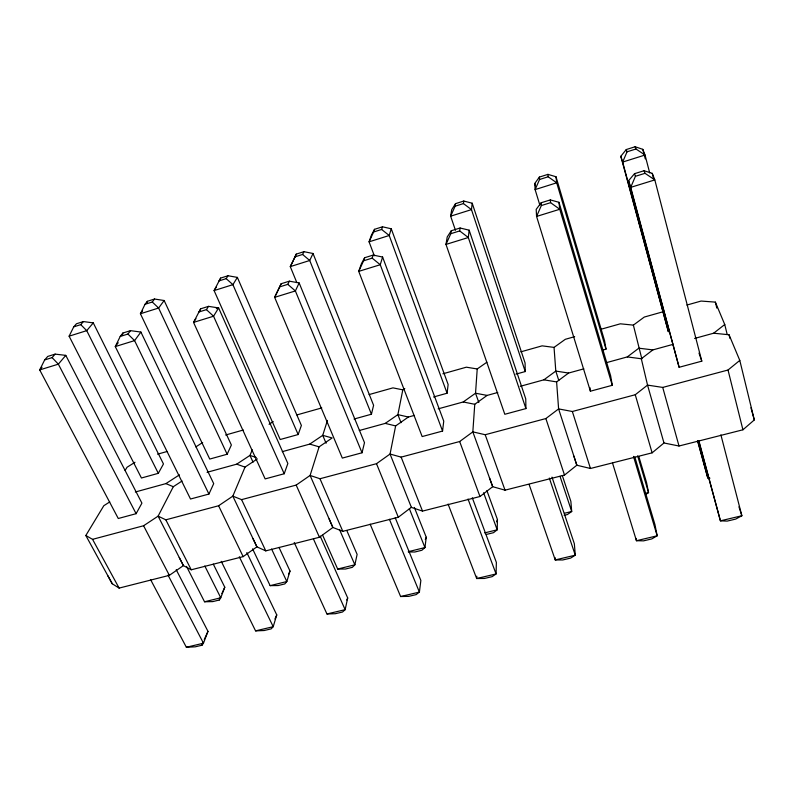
<?xml version="1.0" encoding="UTF-8"?>
<svg xmlns="http://www.w3.org/2000/svg" width="794" height="794" viewBox="0 0 794 794"><rect width="100%" height="100%" fill="white"/><g stroke="black" fill="none" stroke-linecap="round" stroke-linejoin="round"><path stroke-width="1.19" d="M486.881 490.593L497.461 519.584L497.203 529.806L493.521 532.685L486.256 534.471M489.441 477.73L492.687 486.692L479.973 496.518L422.517 511.098L411.421 507.426L390.053 454.039L395.64 425.921L408.364 417.039L414.329 415.401M476.797 576.216L476.678 578.528L484.459 578.459L492.171 576.643L496.081 573.943L496.369 562.4L472.301 497.798M497.769 392.484L487.139 395.412L474.762 404.285L472.837 431.876L492.687 486.692L505.024 490.166L564.514 475.07L576.821 465.224L590.458 468.48L652.112 452.838L663.973 442.983L679.009 446.01L742.926 429.792L754.3 419.937L739.79 360.407L729.041 334.76L713.647 333.212L694.591 338.442M486.901 362.203L477.224 368.962L475.537 393.219L478.832 402.498M469.145 230.171L468.311 237.525L525.926 408.582L504.805 414.279L445.99 244.423L447.211 236.979L451.26 230.766L460.093 228.007L469.145 230.171L525.747 398.866L525.926 408.582M455.438 230.26L450.645 216.176L451.707 209.695L455.528 203.661L463.775 201.041L472.202 203.224L471.477 209.616L525.241 371.552L515.931 374.133M442.556 431.063L443.747 421.138L382.599 257.038L373.17 255.082L364.654 257.732L361.459 263.598L358.729 271.369L422.16 436.561L442.556 431.063L380.247 264.73L372.168 258.129L363.583 260.799L358.729 271.369L380.247 264.73L382.599 257.038M433.574 396.98L447.082 393.228L448.134 384.504L391.263 228.791L382.5 226.796L374.53 229.317L371.453 235.044L369.081 241.833L374.311 255.757M414.349 507.416L426.249 537.24L424.959 547.572L421.862 550.272L414.815 552.009L408.324 551.939M451.26 230.766L450.793 233.694L445.99 244.423L468.311 237.525L459.696 230.925L460.093 228.007M455.528 203.661L455.121 206.202L450.645 216.176L471.477 209.616L463.428 203.572L463.775 201.041M411.451 507.237L398.32 517.241L342.819 531.325L332.865 527.464L310.097 475.447L319.109 446.843L332.15 437.96L322.731 435.34L309.769 444.104L282.277 451.657M122.455 335.008L122.852 333.033L130.504 330.651L140.895 332.061L213.705 483.635L208.931 494.057L190.51 499.019L115.279 346.571L120.222 336.448L122.852 333.033M404.801 388.494L402.806 389.844L397.883 414.627L401.03 422.686M320.141 536.049L347.693 597.951L345.152 609.663L342.542 612.005L335.306 613.712L326.949 613.97L294.246 542.501M146.89 303.258L147.327 301.313L154.542 299.02L164.15 300.519L231.372 445.007L227.153 454.237L209.745 459.061L140.419 313.749L145.024 304.301L147.327 301.313M362.024 452.779L364.496 442.675L299.149 282.942L289.373 281.175L281.155 283.736L274.645 297.343L342.323 458.088L362.024 452.779L295.378 290.941L287.795 284.351L279.528 286.922M354.055 419.034L371.433 414.22L373.597 405.307L313.025 253.494L303.963 251.678L296.251 254.12L290.276 266.615L296.817 282.575M329.143 518.958L332.865 527.464L319.426 537.26L265.772 550.877L256.899 546.848L232.821 496.141L245.028 467.1L257.345 458.902M246.835 552.594L276.759 614.913L273.205 626.694L271.181 628.868L264.174 630.525L255.569 630.873L221.258 561.338M279.012 547.413L289.999 571.035L286.833 581.536L284.818 583.918L278.178 585.545L270.129 585.644L252.571 548.843M391.263 228.791L389.209 235.5L447.082 393.228M327.436 420.423L322.731 435.34L326.096 443.251M199.939 310.911L200.604 308.826L208.534 306.355L218.628 307.933L287.855 463.488L284.202 473.76L265.146 478.901L193.538 322.394L200.604 308.826M372.168 258.129L373.17 255.082M381.626 229.456L389.209 235.5L369.081 241.833L373.597 231.997L381.626 229.456L382.5 226.796M219.869 280.163L220.563 278.108L228.017 275.746L237.366 277.394L301.383 425.465L298.157 434.536L280.193 439.519L214.102 290.574L220.563 278.108M363.583 260.799L364.654 257.732M373.597 231.997L374.53 229.317M252.958 538.55L256.899 546.848L243.153 556.624L191.245 569.794L183.394 565.606L158.115 516.14L173.31 486.712L182.054 481.005M150.572 579.59L186.362 647.259L195.195 646.832L201.994 645.224L203.085 642.366M186.511 566.42L204.534 601.773L212.792 601.604L219.253 600.016L220.057 597.892M176.218 569.715L207.978 631.359L203.463 643.209L201.994 645.224M213.288 564.097L224.781 587.203L220.762 597.783L219.253 600.016M252.293 449.831L249.951 455.409L236.701 464.172L207.065 472.311M634.525 173.688L635.418 176.298L630.714 187.364L679.118 367.285L701.797 361.161L654.822 179.91L652.241 173.35L644.063 170.72L634.525 173.688L628.59 180.685L679.118 367.285M496.508 521.827L497.461 519.584M626.268 149.55L627.042 151.813L622.655 162.065L668.409 331.842L620.809 156.289L626.268 149.55L635.131 146.741L642.803 149.341L645.036 155.029L649.71 172.953M425.286 539.463L426.249 537.24M281.155 283.736L274.645 297.343L295.378 290.941L299.149 282.942M293.869 259.549L296.251 254.12M541.151 202.768L541.339 205.547L536.575 216.434L590.399 391.204L612.283 385.298L610.636 375.8L558.966 202.301L550.331 199.909L541.151 202.768L536.188 209.368L536.575 216.434L559.77 209.269L558.966 202.301M602.616 350.094L606.021 349.152L604.581 340.825L555.999 176.754L547.939 174.372L539.384 177.082L539.553 179.494L535.116 189.597L539.801 204.941M346.77 600.026L347.693 597.951M288.54 574.28L289.999 571.035M274.923 619.012L276.759 614.913M221.854 593.624L224.781 587.203M204.276 639.458L207.978 631.359M179.255 557.507L183.394 565.606L169.36 575.342L119.12 588.096L112.232 583.759L85.831 535.493L103.816 505.709L109.761 501.917M313.025 253.494L309.729 260.492L371.433 414.22M287.795 284.351L289.373 281.175M294.832 256.909L302.583 254.457L303.963 251.678M69.118 336.18L73.733 326.86L76.442 323.773L83.43 321.56L93.275 322.9L163.465 463.964L158.314 473.323L141.431 478.008L69.118 336.18L86.725 330.641L93.275 322.9M44.663 359.93L39.7 369.915L118.276 518.502L136.111 513.688L141.918 503.138L65.793 355.365L55.133 354.124L47.739 356.427L44.663 359.93L52.106 357.618L55.133 354.124M293.363 260.551L290.276 266.615L309.729 260.492L302.583 254.457M112.232 583.759L107.905 575.858M125.124 470.425L127.04 467.259L135.01 462.257M237.366 277.394L232.91 284.659L214.102 290.574L216.474 286.912M198.46 312.121L206.44 309.64L208.534 306.355M218.678 281.007L226.181 278.634L228.017 275.746M195.939 318.682L193.538 322.394L213.546 316.22L218.628 307.933L216.315 308.648M555.999 176.754L556.703 182.809L535.116 189.597L534.779 183.454L539.384 177.082M140.895 332.061L134.583 340.606L115.279 346.571L118.207 342.74M164.15 300.519L158.611 308.032L140.419 313.749L142.592 310.911M120.222 336.448L127.923 334.046L130.504 330.651M145.024 304.301L152.279 302.008L154.542 299.02M65.793 355.365L58.349 364.158L39.7 369.915L42.013 367.265M73.733 326.86L80.76 324.637L83.43 321.56M85.831 535.493L92.551 539.344L143.585 525.747L158.115 516.14L165.827 519.822L218.598 505.758L232.821 496.141L241.594 499.634L296.182 485.084L310.097 475.447L319.982 478.742L376.495 463.686L390.053 454.039L401.139 457.126L459.666 441.524L472.837 431.876L485.203 434.725L545.865 418.557L558.609 408.91L572.345 411.5L635.26 394.737L647.537 385.1L662.722 387.422L728.019 370.024L739.79 360.407M713.647 333.212L724.743 324.508L715.354 302.117L701.102 301.055L686.899 305.055M606.159 362.729L627.29 356.923L641.314 358.749L652.886 349.896L673.143 344.338M627.29 356.923L638.823 348.199L652.886 349.896M520.229 386.321L543.87 379.83L556.604 381.904L568.593 373.041L583.858 368.853M600.423 329.421L620.322 323.813L633.374 325.123L644.271 317.064L663.218 311.724M543.87 379.83L555.8 371.086L568.593 373.041M520.795 351.851L542.113 345.847L554.043 347.395L565.308 339.306L574.667 336.666M438.179 408.85L463.23 401.972L475.537 393.219L487.139 395.412M359.285 430.517L385.239 423.391L397.883 414.627L408.364 417.039M645.562 494.553L648.549 492.598L646.554 482.603L638.823 456.5M269.067 424.304L273.215 421.594M135.327 492.002L165.916 483.606L179.434 474.852M195.83 446.893L202.678 442.516M455.121 206.202L463.428 203.572M539.553 179.494L548.158 176.774L556.703 182.809L606.021 349.152M627.042 151.813L635.974 148.994L645.036 155.029L622.655 162.065L620.809 156.289M450.793 233.694L459.696 230.925M541.339 205.547L550.589 202.668L559.77 209.269L612.283 385.298M635.418 176.298L645.026 173.32L654.822 179.91L630.714 187.364L628.59 180.685M157.569 454.178L166.958 451.528M225.635 435.003L243.301 430.02M296.906 414.925L321.769 407.918M369.111 394.578L392.951 387.869L402.806 389.844M442.893 373.795L466.356 367.185L477.224 368.962M204.534 601.773L220.762 597.783L204.802 565.983M270.129 585.644L286.833 581.536L271.588 549.021M322.672 535.255L337.668 569.04L354.868 564.812L357.121 554.381L346.809 530.541M408.424 551.641L424.959 547.572L409.337 508.656M484.648 532.903L497.203 529.806L483.606 492.766M564.633 513.232L571.7 511.495L570.866 501.371L562.331 475.576M645.115 493.441L648.549 492.598L637.651 455.835M564.177 515.346L567.382 514.552L571.7 511.495L560.028 476.35M186.362 647.259L203.463 643.209L168.07 575.144M255.569 630.873L273.205 626.694L239.312 556.753M326.949 613.97L345.152 609.663L313.402 538.878M370.153 524.169L400.623 596.532L419.401 592.086L420.86 580.454L395.233 517.807M400.623 596.532L408.702 596.373L416.165 594.607L419.401 592.086L389.417 519.276M337.668 569.04L345.489 569.02L352.328 567.343L354.868 564.812L339.584 529.697M697.479 440.67L707.801 478.028L709.945 478.187M463.23 401.972L474.762 404.285M385.239 423.391L395.64 425.921M309.769 444.104L319.109 446.843M256.273 457.513L249.951 455.409L253.058 462.177M236.701 464.172L245.028 467.1M165.916 483.606L173.31 486.712M226.181 278.634L232.91 284.659L298.157 434.536M206.44 309.64L213.546 316.22L284.202 473.76M152.279 302.008L158.611 308.032L227.153 454.237M127.923 334.046L134.583 340.606L208.931 494.057M80.76 324.637L86.725 330.641L158.314 473.323M52.106 357.618L58.349 364.158L136.111 513.688M92.551 539.344L119.12 588.096M143.585 525.747L169.36 575.342M165.827 519.822L191.245 569.794M218.598 505.758L243.153 556.624M241.594 499.634L265.772 550.877M296.182 485.084L319.426 537.26M319.982 478.742L342.819 531.325M376.495 463.686L398.32 517.241M750.945 407.769L754.3 419.937M401.139 457.126L422.517 511.098M448.084 504.081L476.678 578.528L496.081 573.943L468.013 499.019M635.131 146.741L635.974 148.994M644.063 170.72L645.026 173.32M459.666 441.524L479.973 496.518M485.203 434.725L505.024 490.166M698.988 353.072L701.797 361.161M529.112 484.459L555.244 559.929L562.718 559.969L570.678 558.083L575.293 555.185L574.35 543.751L551.999 477.125M549.319 478.057L575.293 555.185L555.244 559.929L555.115 557.636M545.865 418.557L564.514 475.07M472.202 203.224L525.082 363.017L525.241 371.552M738.936 506.81L741.864 515.753L735.701 519.087L727.185 521.102L720.426 520.834L698.789 441.524M558.817 380.515L555.8 371.086L554.043 347.395M572.345 411.5L590.458 468.48M612.511 462.981L636.451 540.714L643.577 540.853L651.814 538.908L657.174 535.801L654.921 524.487L634.803 456.937M534.779 183.454L535.493 185.816M633.483 456.381L657.174 535.801L636.451 540.714L636.063 538.441M635.26 394.737L652.112 452.838M641.83 358.809L633.374 325.123M662.722 387.422L679.009 446.01M698.879 440.739L720.426 520.834L741.864 515.753L720.892 434.844M697.827 441.017L707.801 478.028M652.241 173.35L653.482 178.144M642.803 149.341L645.294 158.899M728.019 370.024L742.926 429.792M715.354 302.117L716.833 308.102M729.041 334.76L729.924 338.363M724.743 324.508L727.106 334.115M663.923 442.814L647.537 385.1L641.314 358.749M589.922 387.621L590.399 391.204M547.939 174.372L548.158 176.774M550.331 199.909L550.589 202.668M573.844 456.014L576.821 465.224L558.609 408.91L556.604 381.904"/></g></svg>
